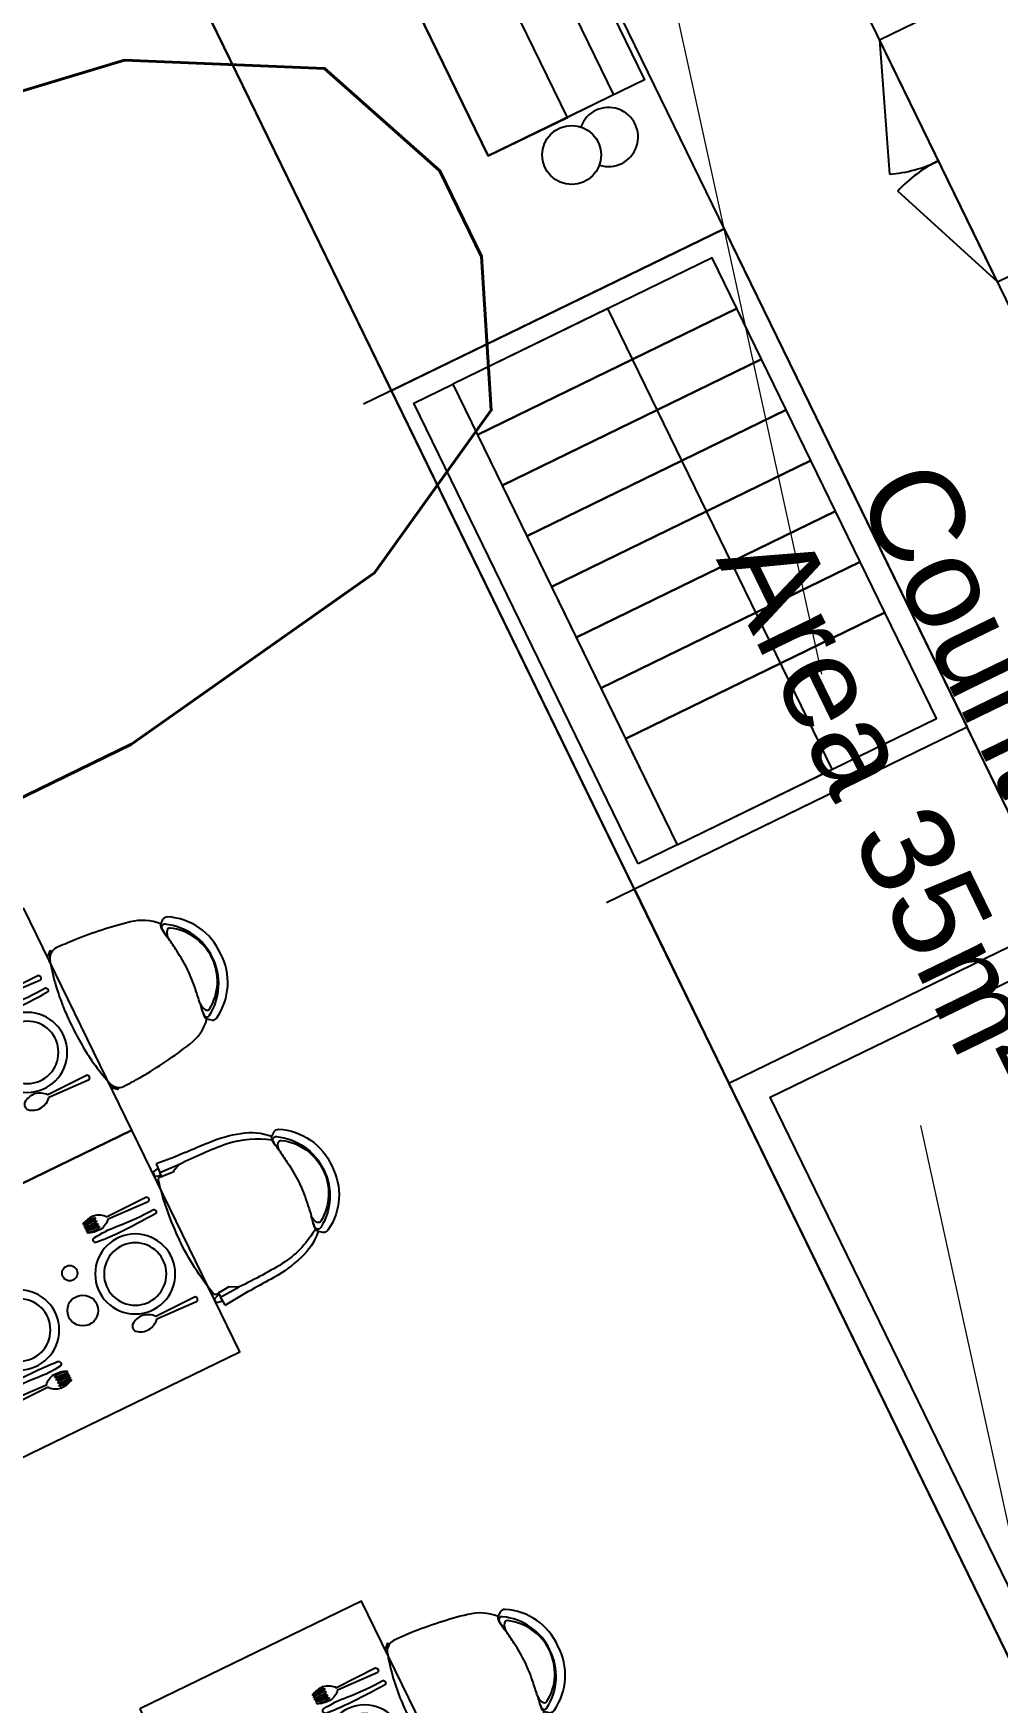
# Model space of a CAD drawing. Header units: millimetres. Extents: x 32582 to 41721, y -247935 to -234947.
# Drawn here: x 35033 to 35345, y -238018 to -237476 of the extents above; entities that cross this region are included whole.
import ezdxf

# ---------------------------------------------------------------- set-up
doc = ezdxf.new("R2010")
doc.units = ezdxf.units.MM
doc.header["$LTSCALE"] = 300
doc.header["$MEASUREMENT"] = 0
for name, pattern in [('DASHDOT', [1, 0.5, -0.25, 0, -0.25]), ('DGN Style 2', [4.165224, 2.499135, -1.66609]), ('DGN Style 4', [1.902655, 0.950733, -0.475367, 0.001188, -0.475367])]:
    doc.linetypes.add(name, pattern=pattern)
for name, color, linetype, lineweight in [('G-GRID_A', 1, 'DGN Style 4', 0), ('MINORTEXT', 1, 'Continuous', 13), ('STRUCTURES', 3, 'DGN Style 2', 0)]:
    doc.layers.add(name, color=color, linetype=linetype, lineweight=lineweight)
for name, color, linetype in [('I-FURNITURE', 2, 'Continuous'), ('I-TXTDIM-GRID', 1, 'Continuous'), ('I-TXTDIM-GRID @ 100', 1, 'Continuous'), ('ID-facade', 1, 'Continuous'), ('Kitchen-wall', 3, 'Continuous'), ('Szechuan Plan final plan$0$I-FURN', 1, 'Continuous')]:
    doc.layers.add(name, color=color, linetype=linetype)
doc.styles.add('HDI-ROMANS', font='romans.shx', dxfattribs={"width": 0.9})
doc.styles.add('MINORTEXT', font='arial.ttf', dxfattribs={"height": 0.36})
doc.dimstyles.new('HDI-DIM', dxfattribs={"dimscale": 100, "dimtxt": 2, "dimasz": 1, "dimexe": 1, "dimexo": 1, "dimgap": 1, "dimtad": 1, "dimdec": 0, "dimrnd": 5, "dimzin": 0, "dimdsep": 46, "dimtxsty": 'HDI-ROMANS', "dimblk": 'ARCHTICK', "dimcen": 1, "dimdle": 1, "dimclrd": 256, "dimclre": 256, "dimclrt": 7, "dimadec": 0, "dimazin": 0, "dimtfac": 1, "dimtdec": 0, "dimtix": 1, "dimtmove": 2, "dimatfit": 3, "dimfxl": 1, "dimtolj": 1, "dimtzin": 0, "dimlwd": -1, "dimlwe": -1, "dimarcsym": 0})

# ---------------------------------------------------------------- blocks, each defined once
blk = doc.blocks.new('_ArchTick')
at = {"color": 0, "linetype": 'ByBlock', "const_width": 0.15}
blk.add_lwpolyline([(-0.5, -0.5), (0.5, 0.5)], dxfattribs=at)
blk = doc.blocks.new('*D234')
at = {"layer": 'Defpoints', "color": 0, "transparency": 16777216}
for p in [(34634.39, -237574.2), (34601.92, -237590.01, 0), (34641.33, -237670.93, 0)]:
    blk.add_point(p, dxfattribs=at)
at = {"layer": 'I-TXTDIM-GRID', "transparency": 16777216}
for p, q in [((34634.39, -237574.2), (34590.61, -237484.3)), ((34673.8, -237655.12), (34634.39, -237574.2)), ((34673.8, -237655.12), (34717.58, -237745.02))]:
    blk.add_line(p, q, dxfattribs=at)
at = {"layer": 'I-TXTDIM-GRID', "linetype": 'DASHDOT', "transparency": 16777216}
for p, q in [((34691.83, -237546.23), (34724.3, -237530.42)), ((34731.24, -237627.15), (34763.7, -237611.33))]:
    blk.add_line(p, q, dxfattribs=at)
at = {"layer": 'I-TXTDIM-GRID', "transparency": 16777216, "xscale": 100, "yscale": 100, "zscale": 100}
for p, rotation in [((34634.39, -237574.2), 295.9660409952203), ((34673.8, -237655.12), 115.9660409952203)]:
    blk.add_blockref('_ArchTick', p, dxfattribs=dict(at, rotation=rotation))
at = {"layer": 'I-TXTDIM-GRID', "color": 7, "transparency": 16777216, "insert": (34923.81, -237483.31), "char_height": 400, "attachment_point": 5, "rotation": 295.966, "style": 'HDI-ROMANS'}
blk.add_mtext('\\A1;90', dxfattribs=at)
blk = doc.blocks.new('Szechuan Plan final plan$0$A$C6E7559BB')
at = {"layer": 'Szechuan Plan final plan$0$I-FURN'}
for p, q in [((-244.3, 90.6), (-242.3, 90.6)), ((-237, 90.6), (-234.6, 90.6)), ((-228.3, 90.6), (-225.2, 90.6)), ((-218.8, 90.6), (-216.4, 90.6)), ((-211.1, 90.6), (-209.1, 90.6)), ((-247.7, 42.1), (-241.1, 42.1)), ((-235.4, 42.1), (-230.2, 42.1)), ((-231.5, -157.9), (-229.9, 0.5)), ((-223.3, 42.1), (-218, 42.1)), ((-221.3, 0.7), (-214.6, -157.4)), ((-212.3, 42.1), (-205.8, 42.1))]:
    blk.add_line(p, q, dxfattribs=at)
for points in [[(-254.3, 42.1, -0.127139), (-244.3, 90.6, -5.704288)], [(-242.3, 90.6, 0.108023), (-247.7, 42.1, 0.108023)], [(-241.1, 42.1, -0.087751), (-237, 90.6)], [(-235.4, 42.1, -0.082168), (-234.6, 90.6)], [(-228.3, 90.6, 0.020221), (-230.2, 42.1, 0.036122)], [(-225.2, 90.6, -0.020221), (-223.3, 42.1, -0.036122)], [(-218, 42.1, 0.082168), (-218.8, 90.6)], [(-212.3, 42.1, 0.087751), (-216.4, 90.6)], [(-211.1, 90.6, -0.108023), (-205.8, 42.1, -0.108023)], [(-199.2, 42.1, 0.127139), (-209.1, 90.6, 5.704288)], [(-163.1, -162.7, 0.01574), (-159, -10, 0.021051), (-163.2, 74, 0.836419), (-182.2, 75.6, 0.057149), (-182.8, -17.5, -0.037914), (-180, -161, 0.573135), (-163.1, -162.7, -0.221551)]]:
    blk.add_lwpolyline(points, format="xyb", dxfattribs=at)
blk.add_lwpolyline([(177.8, -162.6, -0.278334), (169.2, -157.9), (170.8, 0.5, -0.425938), (159.4, 88.4, -0.191265), (172.8, 93.4, -0.191265), (186.3, 89.1, -0.425938), (179.4, 0.7), (186.1, -157.4, -0.278334)], format="xyb", close=True, dxfattribs=at)
for radius in [144.3, 112.5]:
    blk.add_circle((0, 0), radius, dxfattribs=at)
for centre, radius, start, end in [((-193.3, 49.9), 61.5, 187.37361, 233.51557), ((-260.3, 48.3), 61.5, 309.35464, 354.20087), ((-223.3, -153.1), 9.45, 210.18254, 272.39733), ((-223, -153.1), 9.45, 270.47288, 332.68767)]:
    blk.add_arc(centre, radius, start, end, dxfattribs=at)
blk = doc.blocks.new('A$C2F5B72BF')
at = {"layer": 'I-FURNITURE', "color": 1}
for p, q in [((120.5, 432, 4935.8), (131.8, 422.8, 4935.8)), ((120.5, 68.3, 4935.8), (131.8, 77.5, 4935.8))]:
    blk.add_line(p, q, dxfattribs=at)
at = {"layer": 'I-FURNITURE', "color": 1, "elevation": 4935.8}
for points in [[(488, 495.6), (493.8, 500.3), (504.7, 489.7), (500.9, 484.9)], [(488, 4.6), (493.8, 0), (504.7, 10.6), (500.9, 15.4)]]:
    blk.add_lwpolyline(points, dxfattribs=at)
at = {"layer": 'I-FURNITURE', "color": 1}
for centre, radius, start, end in [((498.8, -827.1, 4935.8), 1327.7, 93.9233, 102.1987), ((581.4, -2895.6, 4935.8), 3397.5, 91.8502, 92.926), ((469.6, 460.7, 4935.8), 39.5, 23.2352, 86.9116), ((111, 414.5, 4935.8), 19.9, 61.5968, 116.3596), ((248.8, 317.9, 4935.8), 155.7, 101.2893, 138.1978), ((-190.4, 269.3, 4935.8), 726.4, 4.0837, 16.5499), ((199.7, 257.9, 4935.8), 199.8, 119.2053, 182.2334), ((219.6, 251.8, 4935.8), 190.8, 121.5731, 180.4865), ((203.1, 251, 4935.8), 172.1, 122.4507, 180.2799), ((115.5, 387.3, 4935.8), 10.1, 43.3648, 118.0979), ((125.7, 406.2, 4935.8), 10.1, 3.3248, 126.1048), ((91.7, 371, 4935.8), 38.9, 353.2323, 36.7924), ((-34.7, 409.1, 4935.8), 170.4, 345.4879, 359.2069), ((118.4, 410.3, 4935.8), 18.3, 357.4371, 42.9822), ((-13, 413, 4935.8), 149.6, 349.2308, 358.6562), ((3201.5, -84, 4935.8), 3104, 171.6575, 172.5155), ((732.4, 241, 4935.8), 613.7, 172.571, 179.1493), ((-353.8, 256.9, 4935.8), 890.3, 359.5641, 4.1325), ((199.7, 242.4, 4935.8), 199.8, 177.7666, 240.7947), ((219.6, 248.5, 4935.8), 190.8, 179.5135, 238.4269), ((203.1, 249.3, 4935.8), 172.1, 179.7201, 237.5493), ((732.4, 259.3, 4935.8), 613.7, 180.8507, 187.429), ((-353.8, 243.4, 4935.8), 890.3, 355.8675, 0.4359), ((3201.5, 584.2, 4935.8), 3104, 187.4845, 188.3425), ((-190.4, 230.9, 4935.8), 726.4, 343.4501, 355.9163), ((91.7, 129.3, 4935.8), 38.9, 323.2076, 6.7677), ((-34.7, 91.2, 4935.8), 170.4, 0.7931, 14.5121), ((-13, 87.3, 4935.8), 149.6, 1.3438, 10.7692), ((111, 85.8, 4935.8), 19.9, 243.6404, 298.4032), ((115.5, 113, 4935.8), 10.1, 241.9021, 316.6352), ((125.7, 94.1, 4935.8), 10.1, 233.8952, 356.6752), ((118.4, 90, 4935.8), 18.3, 317.0178, 2.5629), ((248.8, 182.4, 4935.8), 155.7, 221.8022, 258.7107), ((498.8, 1327.4, 4935.8), 1327.7, 257.8013, 266.0767), ((581.4, 3395.9, 4935.8), 3397.5, 267.074, 268.1498), ((469.6, 39.6, 4935.8), 39.5, 273.0884, 336.7648)]:
    blk.add_arc(centre, radius, start, end, dxfattribs=at)
blk = doc.blocks.new('A$C2D581D8F')
at = {"layer": 'I-FURNITURE', "color": 1}
for p, q in [((429.3, 436.9, 4935.8), (418, 427.6, 4935.8)), ((429.3, 73.1, 4935.8), (418, 82.3, 4935.8))]:
    blk.add_line(p, q, dxfattribs=at)
at = {"layer": 'I-FURNITURE', "color": 1, "elevation": 4935.8}
for points in [[(40, 495.2), (19, 491.4), (19, 475.8), (39, 469.8)], [(40.8, 510), (39.1, 480.4), (108, 476.3)], [(108, 476.3), (81, 464.6), (78.3, 461.7), (46.6, 464.6), (38.9, 464.7), (39.1, 480.4)], [(40, 14.8), (19, 18.6), (19, 34.2), (39, 40.2)], [(108, 33.7), (81, 45.4), (78.3, 48.3), (46.6, 45.4), (38.9, 45.3), (39.1, 29.6)], [(40.8, 0), (39.1, 29.6), (108, 33.7)]]:
    blk.add_lwpolyline(points, dxfattribs=at)
for points in [[(39, 466.4), (30.9, 466.2, 0.340335), (23.4, 460.6, 0.05597), (0, 255, -0.183171)], [(39, 43.6), (30.9, 43.7, -0.340335), (23.4, 49.4, -0.05597), (0, 255, 0.183171)]]:
    blk.add_lwpolyline(points, format="xyb", dxfattribs=at)
at = {"layer": 'I-FURNITURE', "color": 1}
for centre, radius, start, end in [((177.1, 1637.7, 4935.8), 1135.9, 263.1108, 268.2217), ((-46.8, -4073.8, 4935.8), 4580, 86.6352, 87.6399), ((199.3, 60.4, 4935.8), 438.5, 72.4558, 87.0328), ((133.1, -864, 4935.8), 1340.5, 83.8391, 91.073), ((225.4, 135.7, 4935.8), 337, 56.1438, 81.2053), ((279.1, 295.6, 4935.8), 190.3, 43.4899, 73.9963), ((438.8, 419.3, 4935.8), 19.9, 63.6404, 118.4032), ((350.1, 262.8, 4935.8), 199.8, 357.7666, 60.7947), ((431.4, 415.2, 4935.8), 18.3, 137.0178, 182.5629), ((562.7, 417.9, 4935.8), 149.6, 181.3438, 190.7692), ((424.1, 411, 4935.8), 10.1, 53.8952, 176.6752), ((584.5, 414, 4935.8), 170.4, 180.7931, 194.5121), ((458.1, 375.8, 4935.8), 38.9, 143.2076, 186.7677), ((434.3, 392.2, 4935.8), 10.1, 61.9021, 136.6352), ((330.2, 256.6, 4935.8), 190.8, 359.5135, 58.4269), ((346.7, 255.8, 4935.8), 172.1, 359.7201, 57.5493), ((-2651.7, -79.1, 4935.8), 3104, 7.4845, 8.3425), ((-182.6, 245.9, 4935.8), 613.7, 0.8507, 7.429), ((-182.6, 264.1, 4935.8), 613.7, 352.571, 359.1493), ((330.2, 253.4, 4935.8), 190.8, 301.5731, 0.4865), ((346.7, 254.2, 4935.8), 172.1, 302.4507, 0.2799), ((350.1, 247.2, 4935.8), 199.8, 299.2053, 2.2334), ((-2651.7, 589.1, 4935.8), 3104, 351.6575, 352.5155), ((562.7, 92.1, 4935.8), 149.6, 169.2308, 178.6562), ((584.5, 96, 4935.8), 170.4, 165.4879, 179.2069), ((458.1, 134.1, 4935.8), 38.9, 173.2323, 216.7924), ((434.3, 117.8, 4935.8), 10.1, 223.3648, 298.0979), ((225.4, 374.2, 4935.8), 337, 278.7947, 303.8562), ((279.1, 214.4, 4935.8), 190.3, 286.0037, 316.5101), ((431.4, 94.8, 4935.8), 18.3, 177.4371, 222.9822), ((424.1, 99, 4935.8), 10.1, 183.3248, 306.1048), ((438.8, 90.7, 4935.8), 19.9, 241.5968, 296.3596), ((177.1, -1127.7, 4935.8), 1135.9, 91.7783, 96.8892), ((133.1, 1374, 4935.8), 1340.5, 268.927, 276.1609), ((-46.8, 4583.8, 4935.8), 4580, 272.3601, 273.3648), ((199.3, 449.6, 4935.8), 438.5, 272.9672, 287.5442)]:
    blk.add_arc(centre, radius, start, end, dxfattribs=at)
blk = doc.blocks.new('*U273')
at = {"layer": 'I-TXTDIM-GRID @ 100'}
dim = blk.add_linear_dim(base=(34634.39, -237574.2), p1=(34641.33, -237670.93, 0), p2=(34601.92, -237590.01, 0), angle=295.966, dimstyle='HDI-DIM', override={"dimscale": 100, "dimtxt": 4, "dimtix": 1, "dimtofl": 1, "dimtmove": 2, "dimatfit": 3}, dxfattribs=at)
dim.commit()
dim.dimension.update_dxf_attribs({"geometry": '*D234', "text_midpoint": (34923.81, -237483.31)})

msp = doc.modelspace()

# ---------------------------------------------------------------- linework, layer by layer
at = {"layer": 'G-GRID_A'}
msp.add_arc((36396.63, -242207.46), 5341, 84.38848, 123.13815, dxfattribs=at)
at = {"layer": 'I-FURNITURE', "elevation": 0}
for points in [[(35389.65, -238086.58), (35061.17, -237412.07), (35169.05, -237359.53), (35497.54, -238034.04)], [(35409.86, -237525.25), (35345.35, -237556.67), (35307.04, -237478), (35371.54, -237446.58)], [(35227.54, -237753.71), (35148.73, -237591.88), (35256.62, -237539.34), (35335.43, -237701.17)], [(35168.58, -237589.77), (35241.39, -237739.28), (35291.67, -237714.8), (35218.86, -237565.29)], [(35228.73, -237745.45), (35155.92, -237595.94), (35168.58, -237589.77), (35241.39, -237739.28)], [(34957.57, -237794.99), (34992.6, -237866.91), (35064.52, -237831.89), (35029.5, -237759.96)], [(35354.52, -238014.43), (35258.19, -237816.64), (35366.08, -237764.1), (35462.4, -237961.89)], [(35359.13, -238001.06), (35271.56, -237821.25), (35361.47, -237777.47), (35449.04, -237957.28)], [(34992.6, -237866.91), (35027.63, -237938.84), (35099.55, -237903.81), (35064.52, -237831.89)], [(35067.03, -238019.75), (35102.06, -238091.68), (35173.98, -238056.65), (35138.96, -237984.73)]]:
    msp.add_lwpolyline(points, close=True, dxfattribs=at)
at = {"layer": 'I-FURNITURE', "color": 1, "elevation": 0}
for points in [[(35383.66, -237635.34), (35268.72, -237399.32), (35333.23, -237367.91), (35448.17, -237603.93)], [(35168.58, -237589.77), (35176.59, -237606.22), (35260.75, -237565.23), (35252.74, -237548.79)], [(35176.59, -237606.22), (35184.6, -237622.66), (35268.76, -237581.67), (35260.75, -237565.23)], [(35184.6, -237622.66), (35192.6, -237639.1), (35276.76, -237598.11), (35268.76, -237581.67)], [(35192.6, -237639.1), (35200.61, -237655.54), (35284.77, -237614.55), (35276.76, -237598.11)], [(35200.61, -237655.54), (35208.62, -237671.98), (35292.78, -237630.99), (35284.77, -237614.55)], [(35208.62, -237671.98), (35216.62, -237688.42), (35300.78, -237647.43), (35292.78, -237630.99)], [(35216.62, -237688.42), (35224.63, -237704.86), (35308.79, -237663.87), (35300.78, -237647.43)], [(35224.63, -237704.86), (35241.39, -237739.28), (35325.55, -237698.3), (35308.79, -237663.87)]]:
    msp.add_lwpolyline(points, close=True, dxfattribs=at)
for points in [[(35307.04, -237478), (35310.26, -237521.63)], [(35345.32, -237556.61), (35312.96, -237527.16)]]:
    msp.add_lwpolyline(points, dxfattribs=at)
at = {"layer": 'I-FURNITURE', "color": 2}
for centre, radius in [((35044.34, -237878.34, 0), 2.5), ((35048.57, -237890.46, 0), 5)]:
    msp.add_circle(centre, radius, dxfattribs=at)
at = {"layer": 'I-FURNITURE', "color": 1}
for centre, start, end in [((35307.04, -237478, 0), 274.2293, 295.966), ((35345.32, -237556.61, 0), 115.966, 137.7027)]:
    msp.add_arc(centre, 43.75, start, end, dxfattribs=at)
at = {"layer": 'ID-facade'}
for p, q in [((35256.62, -237539.34, 0), (35139.67, -237596.29)), ((35335.43, -237701.17, 0), (35218.48, -237758.12))]:
    msp.add_line(p, q, dxfattribs=at)
at = {"layer": 'ID-facade', "elevation": 0}
msp.add_lwpolyline([(35061.17, -237412.07), (35459.75, -238230.53)], dxfattribs=at)
msp.add_lwpolyline([(35227.54, -237753.71), (35258.19, -237816.64), (35366.08, -237764.1), (35335.43, -237701.17)], close=True, dxfattribs=at)
at = {"layer": 'Kitchen-wall', "color": 2, "elevation": 0}
for points in [[(35180.13, -237515.7), (35142.87, -237439.19), (35193.56, -237414.51), (35230.82, -237491.02)], [(35205.79, -237503.2), (35168.53, -237426.7), (35183.5, -237419.41), (35220.76, -237495.91)], [(35142.87, -237439.19), (35180.13, -237515.7), (35205.79, -237503.2), (35168.53, -237426.7)]]:
    msp.add_lwpolyline(points, close=True, dxfattribs=at)
at = {"layer": 'Kitchen-wall', "color": 2}
msp.add_circle((35207.18, -237515.41, 0), 9.58, dxfattribs=at)
msp.add_arc((35219.16, -237509.58, 0), 9.58, 251.929, 160.0031, dxfattribs=at)
at = {"layer": 'STRUCTURES', "color": 3, "ltscale": 0.3}
msp.add_line((35240.04, -237464.24), (35491.23, -238610.7), dxfattribs=at)

# ---------------------------------------------------------------- block references
at = {"layer": 'I-FURNITURE', "color": 2, "extrusion": (0, 0, -1), "zscale": -0.08999999999999997}
for p, xscale, yscale, rotation in [((-35030.56, -237806.67, 0), 0.08999999999700711, 0.08999999999700711, 243.9503431782087), ((-35065.58, -237878.59, 0), 0.08999999999700711, 0.08999999999700711, 243.9503431782087), ((-35027.97, -237896.78, 0), 0.08999999999700715, 0.08999999999700715, 63.9503431782088), ((-35140.02, -238031.43, 0), 0.08999999999700711, 0.08999999999700711, 243.9503431782087)]:
    msp.add_blockref('Szechuan Plan final plan$0$A$C6E7559BB', p, dxfattribs=dict(at, xscale=xscale, yscale=yscale, rotation=rotation))
at = {"layer": 'I-TXTDIM-GRID'}
msp.add_blockref('*U273', (0, 0), dxfattribs=at)
at = {"layer": 'I-TXTDIM-GRID', "yscale": 0.1, "zscale": 0.1}
for name, p, xscale, rotation in [('A$C2F5B72BF', (35082.3, -237752.12, 0), 0.1, 205.9660409952175), ('A$C2D581D8F', (35068.73, -237844.66, 0), -0.1, 205.9660409952173), ('A$C2F5B72BF', (35191.76, -237976.88, 0), 0.1, 205.9660409952175)]:
    msp.add_blockref(name, p, dxfattribs=dict(at, xscale=xscale, rotation=rotation))

# ---------------------------------------------------------------- texts
at = {"layer": 'MINORTEXT', "insert": (35325.83, -237611.6), "char_height": 30, "attachment_point": 1, "rotation": 295.966, "style": 'MINORTEXT'}
msp.add_mtext('Counter\\PArea 35m²', dxfattribs=at)

doc.saveas('drawing.dxf')
